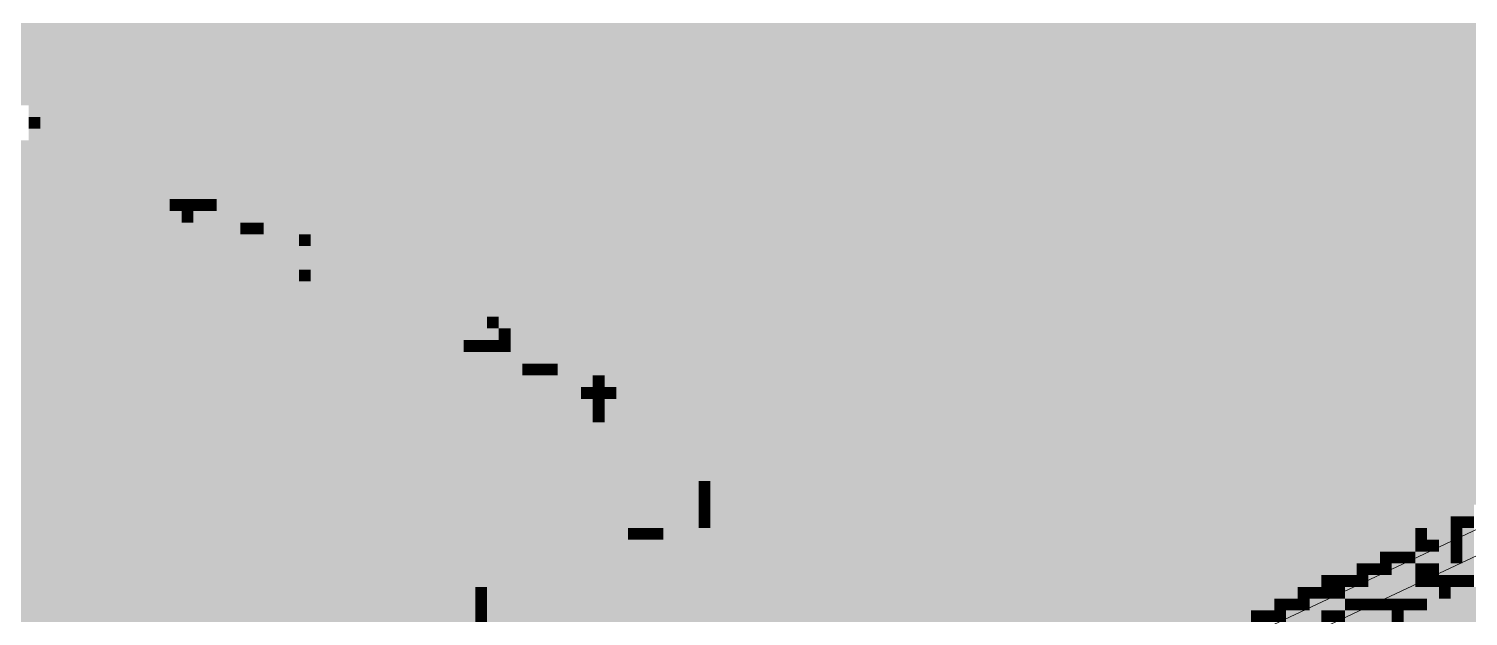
# Model space of a CAD drawing. Header units: millimetres. Extents: x 5 to 1315, y 5 to 292.
# Drawn here: x 1124.16 to 1144.57, y 193.58 to 201.92 of the extents above; entities that cross this region are included whole.
import ezdxf

# ---------------------------------------------------------------- set-up
doc = ezdxf.new("R2010")
doc.units = ezdxf.units.MM
doc.layers.add('EXISTING', color=7, linetype='Continuous')
doc.layers.add('IMAGES', color=7, linetype='Continuous')

# ---------------------------------------------------------------- blocks, each defined once
blk = doc.blocks.new('SHEET_03')
at = {"layer": 'EXISTING', "color": 250, "lineweight": 9}
for p, q in [((218.293, 182.425), (257.132, 200.659)), ((257.132, 200.284), (218.293, 182.051))]:
    blk.add_line(p, q, dxfattribs=at)
at = {"layer": 'IMAGES', "color": 7}
for points in [[(177.333, 201.833), (253.819, 201.833), (177.333, 202), (253.819, 202)], [(178, 201.667), (254.152, 201.667), (178, 201.833), (254.152, 201.833)], [(222.491, 201.5), (254.652, 201.5), (222.491, 201.667), (254.652, 201.667)], [(222.658, 201.333), (254.985, 201.333), (222.658, 201.5), (254.985, 201.5)], [(223.324, 201.167), (255.152, 201.167), (223.324, 201.333), (255.152, 201.333)], [(223.491, 201), (255.485, 201), (223.491, 201.167), (255.485, 201.167)], [(223.991, 200.833), (255.985, 200.833), (223.991, 201), (255.985, 201)], [(224.158, 200.667), (256.318, 200.667), (224.158, 200.833), (256.318, 200.833)], [(224.158, 200.5), (224.324, 200.5), (224.158, 200.667), (224.324, 200.667)], [(224.324, 200.5), (256.485, 200.5), (224.324, 200.667), (256.485, 200.667)], [(224.158, 200.333), (255.985, 200.333), (224.158, 200.5), (255.985, 200.5)], [(214.326, 200.167), (255.652, 200.167), (214.326, 200.333), (255.652, 200.333)], [(213.66, 200), (255.318, 200), (213.66, 200.167), (255.318, 200.167)], [(213.493, 199.833), (254.985, 199.833), (213.493, 200), (254.985, 200)], [(212.826, 199.5), (254.152, 199.5), (212.826, 199.667), (254.152, 199.667)], [(212.993, 199.667), (254.652, 199.667), (212.993, 199.833), (254.652, 199.833)], [(212.16, 199.333), (226.157, 199.333), (212.16, 199.5), (226.157, 199.5)], [(226.157, 199.333), (226.324, 199.333), (226.157, 199.5), (226.324, 199.5)], [(226.324, 199.333), (226.49, 199.333), (226.324, 199.5), (226.49, 199.5)], [(226.49, 199.333), (226.657, 199.333), (226.49, 199.5), (226.657, 199.5)], [(226.657, 199.333), (226.824, 199.333), (226.657, 199.5), (226.824, 199.5)], [(226.824, 199.333), (253.819, 199.333), (226.824, 199.5), (253.819, 199.5)], [(211.993, 199.167), (226.324, 199.167), (211.993, 199.333), (226.324, 199.333)], [(226.324, 199.167), (226.49, 199.167), (226.324, 199.333), (226.49, 199.333)], [(226.49, 199.167), (227.157, 199.167), (226.49, 199.333), (227.157, 199.333)], [(227.157, 199.167), (227.49, 199.167), (227.157, 199.333), (227.49, 199.333)], [(227.49, 199.167), (253.485, 199.167), (227.49, 199.333), (253.485, 199.333)], [(211.327, 198.833), (226.99, 198.833), (211.327, 199.167), (226.99, 199.167)], [(226.99, 198.833), (227.157, 198.833), (226.99, 199.167), (227.157, 199.167)], [(227.157, 199), (227.324, 199), (227.157, 199.167), (227.324, 199.167)], [(227.324, 199), (227.49, 199), (227.324, 199.167), (227.49, 199.167)], [(227.49, 198.833), (227.657, 198.833), (227.49, 199.167), (227.657, 199.167)], [(227.657, 199), (253.152, 199), (227.657, 199.167), (253.152, 199.167)], [(211.16, 198.667), (227.157, 198.667), (211.16, 198.833), (227.157, 198.833)], [(227.157, 198.833), (227.49, 198.833), (227.157, 199), (227.49, 199)], [(227.157, 198.667), (227.49, 198.667), (227.157, 198.833), (227.49, 198.833)], [(227.49, 198.667), (227.824, 198.667), (227.49, 198.833), (227.824, 198.833)], [(227.657, 198.833), (227.99, 198.833), (227.657, 199), (227.99, 199)], [(227.824, 198.5), (227.99, 198.5), (227.824, 198.833), (227.99, 198.833)], [(227.99, 198.833), (228.157, 198.833), (227.99, 199), (228.157, 199)], [(227.99, 198.5), (228.157, 198.5), (227.99, 198.833), (228.157, 198.833)], [(228.157, 198.833), (252.819, 198.833), (228.157, 199), (252.819, 199)], [(228.157, 198.5), (228.323, 198.5), (228.157, 198.833), (228.323, 198.833)], [(228.323, 198.667), (252.486, 198.667), (228.323, 198.833), (252.486, 198.833)], [(210.493, 198.5), (227.824, 198.5), (210.493, 198.667), (227.824, 198.667)], [(228.323, 198.5), (252.152, 198.5), (228.323, 198.667), (252.152, 198.667)], [(210.327, 198.333), (227.99, 198.333), (210.327, 198.5), (227.99, 198.5)], [(227.99, 198.333), (228.157, 198.333), (227.99, 198.5), (228.157, 198.5)], [(228.157, 198.333), (251.819, 198.333), (228.157, 198.5), (251.819, 198.5)], [(184.998, 198.167), (251.486, 198.167), (184.998, 198.333), (251.486, 198.333)], [(185.498, 198), (250.986, 198), (185.498, 198.167), (250.986, 198.167)], [(185.831, 197.833), (250.653, 197.833), (185.831, 198), (250.653, 198)], [(186.165, 197.667), (230.656, 197.667), (186.165, 197.833), (230.656, 197.833)], [(230.656, 197.667), (230.823, 197.667), (230.656, 197.833), (230.823, 197.833)], [(230.823, 197.667), (250.319, 197.667), (230.823, 197.833), (250.319, 197.833)], [(186.498, 197.5), (230.49, 197.5), (186.498, 197.667), (230.49, 197.667)], [(230.49, 197.5), (230.823, 197.5), (230.49, 197.667), (230.823, 197.667)], [(230.823, 197.5), (230.99, 197.5), (230.823, 197.667), (230.99, 197.667)], [(230.99, 197.5), (249.986, 197.5), (230.99, 197.667), (249.986, 197.667)], [(187.164, 197.333), (230.323, 197.333), (187.164, 197.5), (230.323, 197.5)], [(230.323, 197.333), (230.49, 197.333), (230.323, 197.5), (230.49, 197.5)], [(230.49, 197.333), (230.656, 197.333), (230.49, 197.5), (230.656, 197.5)], [(230.656, 197.333), (230.823, 197.333), (230.656, 197.5), (230.823, 197.5)], [(230.823, 197.333), (230.99, 197.333), (230.823, 197.5), (230.99, 197.5)], [(230.99, 197.333), (249.653, 197.333), (230.99, 197.5), (249.653, 197.5)], [(187.331, 197.167), (230.49, 197.167), (187.331, 197.333), (230.49, 197.333)], [(230.49, 197.167), (230.823, 197.167), (230.49, 197.333), (230.823, 197.333)], [(230.823, 197.167), (249.32, 197.167), (230.823, 197.333), (249.32, 197.333)], [(206.161, 196.833), (232.156, 196.833), (206.161, 197), (232.156, 197)], [(207.161, 197), (231.156, 197), (207.161, 197.167), (231.156, 197.167)], [(231.156, 197), (231.323, 197), (231.156, 197.167), (231.323, 197.167)], [(231.323, 197), (231.49, 197), (231.323, 197.167), (231.49, 197.167)], [(231.49, 197), (231.656, 197), (231.49, 197.167), (231.656, 197.167)], [(231.656, 197), (248.986, 197), (231.656, 197.167), (248.986, 197.167)], [(232.156, 196.833), (232.323, 196.833), (232.156, 197), (232.323, 197)], [(232.323, 196.833), (248.486, 196.833), (232.323, 197), (248.486, 197)], [(206.328, 196.667), (231.989, 196.667), (206.328, 196.833), (231.989, 196.833)], [(231.989, 196.667), (232.156, 196.667), (231.989, 196.833), (232.156, 196.833)], [(232.156, 196.667), (232.323, 196.667), (232.156, 196.833), (232.323, 196.833)], [(232.323, 196.667), (232.489, 196.667), (232.323, 196.833), (232.489, 196.833)], [(232.489, 196.667), (248.32, 196.667), (232.489, 196.833), (248.32, 196.833)], [(206.161, 196.333), (232.156, 196.333), (206.161, 196.667), (232.156, 196.667)], [(232.156, 196.5), (232.323, 196.5), (232.156, 196.667), (232.323, 196.667)], [(232.323, 196.5), (247.82, 196.5), (232.323, 196.667), (247.82, 196.667)], [(232.156, 196.333), (232.323, 196.333), (232.156, 196.5), (232.323, 196.5)], [(232.323, 196.333), (247.487, 196.333), (232.323, 196.5), (247.487, 196.5)], [(205.494, 196), (246.82, 196), (205.494, 196.167), (246.82, 196.167)], [(205.661, 196.167), (247.153, 196.167), (205.661, 196.333), (247.153, 196.333)], [(204.828, 195.833), (246.487, 195.833), (204.828, 196), (246.487, 196)], [(204.661, 195.667), (234.322, 195.667), (204.661, 195.833), (234.322, 195.833)], [(234.322, 195.667), (234.656, 195.667), (234.322, 195.833), (234.656, 195.833)], [(234.656, 195.667), (246.153, 195.667), (234.656, 195.833), (246.153, 195.833)], [(203.995, 195.5), (234.156, 195.5), (203.995, 195.667), (234.156, 195.667)], [(234.156, 195.333), (234.322, 195.333), (234.156, 195.667), (234.322, 195.667)], [(234.322, 195.333), (234.656, 195.333), (234.322, 195.667), (234.656, 195.667)], [(234.656, 195.333), (234.822, 195.333), (234.656, 195.667), (234.822, 195.667)], [(234.822, 195.5), (245.654, 195.5), (234.822, 195.667), (245.654, 195.667)], [(203.828, 195.333), (233.656, 195.333), (203.828, 195.5), (233.656, 195.5)], [(233.656, 195.333), (233.822, 195.333), (233.656, 195.5), (233.822, 195.5)], [(233.822, 195.333), (234.156, 195.333), (233.822, 195.5), (234.156, 195.5)], [(234.822, 195.333), (245.32, 195.333), (234.822, 195.5), (245.32, 195.5)], [(202.995, 194.833), (233.656, 194.833), (202.995, 195.167), (233.656, 195.167)], [(203.162, 195.167), (233.656, 195.167), (203.162, 195.333), (233.656, 195.333)], [(233.656, 195.167), (233.822, 195.167), (233.656, 195.333), (233.822, 195.333)], [(233.656, 195), (233.822, 195), (233.656, 195.167), (233.822, 195.167)], [(233.822, 195.167), (234.322, 195.167), (233.822, 195.333), (234.322, 195.333)], [(233.822, 195), (244.654, 195), (233.822, 195.167), (244.654, 195.167)], [(234.322, 195.167), (234.656, 195.167), (234.322, 195.333), (234.656, 195.333)], [(234.656, 195.167), (244.987, 195.167), (234.656, 195.333), (244.987, 195.333)], [(233.656, 194.833), (233.822, 194.833), (233.656, 195), (233.822, 195)], [(233.822, 194.833), (244.32, 194.833), (233.822, 195), (244.32, 195)], [(244.32, 194.833), (244.487, 194.833), (244.32, 195), (244.487, 195)], [(244.487, 194.833), (244.654, 194.833), (244.487, 195), (244.654, 195)], [(192.497, 194.667), (232.656, 194.667), (192.497, 194.833), (232.656, 194.833)], [(232.656, 194.667), (232.823, 194.667), (232.656, 194.833), (232.823, 194.833)], [(232.823, 194.667), (232.989, 194.667), (232.823, 194.833), (232.989, 194.833)], [(232.989, 194.667), (233.156, 194.667), (232.989, 194.833), (233.156, 194.833)], [(233.156, 194.667), (243.821, 194.667), (233.156, 194.833), (243.821, 194.833)], [(243.821, 194.667), (243.987, 194.667), (243.821, 194.833), (243.987, 194.833)], [(243.987, 194.667), (244.32, 194.667), (243.987, 194.833), (244.32, 194.833)], [(244.32, 194.667), (244.487, 194.667), (244.32, 194.833), (244.487, 194.833)], [(244.487, 194.333), (244.654, 194.333), (244.487, 194.833), (244.654, 194.833)], [(192.83, 194.5), (231.989, 194.5), (192.83, 194.667), (231.989, 194.667)], [(231.989, 194.5), (232.323, 194.5), (231.989, 194.667), (232.323, 194.667)], [(232.323, 194.5), (243.487, 194.5), (232.323, 194.667), (243.487, 194.667)], [(243.487, 194.5), (243.821, 194.5), (243.487, 194.667), (243.821, 194.667)], [(243.821, 194.5), (243.987, 194.5), (243.821, 194.667), (243.987, 194.667)], [(243.987, 194.5), (244.154, 194.5), (243.987, 194.667), (244.154, 194.667)], [(244.154, 194.167), (244.32, 194.167), (244.154, 194.667), (244.32, 194.667)], [(244.32, 194.5), (244.487, 194.5), (244.32, 194.667), (244.487, 194.667)], [(193.33, 194.333), (231.823, 194.333), (193.33, 194.5), (231.823, 194.5)], [(193.83, 194.167), (231.156, 194.167), (193.83, 194.333), (231.156, 194.333)], [(231.156, 194.167), (231.49, 194.167), (231.156, 194.333), (231.49, 194.333)], [(231.49, 194.167), (231.823, 194.167), (231.49, 194.333), (231.823, 194.333)], [(231.823, 194.167), (231.989, 194.167), (231.823, 194.5), (231.989, 194.5)], [(231.989, 194.333), (232.323, 194.333), (231.989, 194.5), (232.323, 194.5)], [(231.989, 194.167), (232.323, 194.167), (231.989, 194.333), (232.323, 194.333)], [(232.323, 194.167), (232.489, 194.167), (232.323, 194.5), (232.489, 194.5)], [(232.489, 194.333), (243.321, 194.333), (232.489, 194.5), (243.321, 194.5)], [(232.489, 194.167), (242.987, 194.167), (232.489, 194.333), (242.987, 194.333)], [(242.987, 194.167), (243.154, 194.167), (242.987, 194.333), (243.154, 194.333)], [(243.154, 194.167), (243.321, 194.167), (243.154, 194.333), (243.321, 194.333)], [(243.321, 194.333), (243.487, 194.333), (243.321, 194.5), (243.487, 194.5)], [(243.321, 194.167), (243.487, 194.167), (243.321, 194.333), (243.487, 194.333)], [(243.487, 194.333), (243.654, 194.333), (243.487, 194.5), (243.654, 194.5)], [(243.487, 194.167), (243.821, 194.167), (243.487, 194.333), (243.821, 194.333)], [(243.654, 194.333), (243.821, 194.333), (243.654, 194.5), (243.821, 194.5)], [(243.821, 194.333), (244.154, 194.333), (243.821, 194.5), (244.154, 194.5)], [(243.821, 194.167), (243.987, 194.167), (243.821, 194.333), (243.987, 194.333)], [(243.987, 194.167), (244.154, 194.167), (243.987, 194.333), (244.154, 194.333)], [(244.32, 194.333), (244.487, 194.333), (244.32, 194.5), (244.487, 194.5)], [(244.32, 194.167), (244.654, 194.167), (244.32, 194.333), (244.654, 194.333)], [(193.997, 194), (230.99, 194), (193.997, 194.167), (230.99, 194.167)], [(230.99, 193.833), (231.156, 193.833), (230.99, 194.167), (231.156, 194.167)], [(231.156, 193.833), (231.49, 193.833), (231.156, 194.167), (231.49, 194.167)], [(231.49, 193.833), (231.656, 193.833), (231.49, 194.167), (231.656, 194.167)], [(231.656, 194), (242.488, 194), (231.656, 194.167), (242.488, 194.167)], [(242.488, 194), (242.654, 194), (242.488, 194.167), (242.654, 194.167)], [(242.654, 194), (242.821, 194), (242.654, 194.167), (242.821, 194.167)], [(242.821, 194), (242.987, 194), (242.821, 194.167), (242.987, 194.167)], [(242.987, 194), (243.154, 194), (242.987, 194.167), (243.154, 194.167)], [(243.154, 194), (243.487, 194), (243.154, 194.167), (243.487, 194.167)], [(243.487, 194), (243.821, 194), (243.487, 194.167), (243.821, 194.167)], [(243.821, 194), (243.987, 194), (243.821, 194.167), (243.987, 194.167)], [(243.987, 194), (244.154, 194), (243.987, 194.167), (244.154, 194.167)], [(244.154, 194), (244.32, 194), (244.154, 194.167), (244.32, 194.167)], [(244.32, 194), (244.487, 194), (244.32, 194.167), (244.487, 194.167)], [(244.487, 194), (244.654, 194), (244.487, 194.167), (244.654, 194.167)], [(194.496, 193.833), (230.49, 193.833), (194.496, 194), (230.49, 194)], [(230.49, 193.833), (230.656, 193.833), (230.49, 194), (230.656, 194)], [(230.656, 193.833), (230.99, 193.833), (230.656, 194), (230.99, 194)], [(231.656, 193.833), (242.154, 193.833), (231.656, 194), (242.154, 194)], [(242.154, 193.833), (242.321, 193.833), (242.154, 194), (242.321, 194)], [(242.321, 193.833), (242.488, 193.833), (242.321, 194), (242.488, 194)], [(242.488, 193.833), (242.654, 193.833), (242.488, 194), (242.654, 194)], [(242.654, 193.833), (242.821, 193.833), (242.654, 194), (242.821, 194)], [(242.821, 193.833), (243.154, 193.833), (242.821, 194), (243.154, 194)], [(243.154, 193.833), (243.487, 193.833), (243.154, 194), (243.487, 194)], [(243.487, 193.833), (243.821, 193.833), (243.487, 194), (243.821, 194)], [(243.821, 193.833), (244.154, 193.833), (243.821, 194), (244.154, 194)], [(244.154, 193.833), (244.32, 193.833), (244.154, 194), (244.32, 194)], [(244.32, 193.833), (245.654, 193.833), (244.32, 194), (245.654, 194)], [(194.83, 193.667), (230.49, 193.667), (194.83, 193.833), (230.49, 193.833)], [(230.49, 193.667), (230.656, 193.667), (230.49, 193.833), (230.656, 193.833)], [(230.656, 193.667), (231.156, 193.667), (230.656, 193.833), (231.156, 193.833)], [(231.156, 193.667), (231.49, 193.667), (231.156, 193.833), (231.49, 193.833)], [(231.49, 193.667), (241.821, 193.667), (231.49, 193.833), (241.821, 193.833)], [(241.821, 193.667), (241.988, 193.667), (241.821, 193.833), (241.988, 193.833)], [(241.988, 193.667), (242.154, 193.667), (241.988, 193.833), (242.154, 193.833)], [(242.154, 193.667), (242.321, 193.667), (242.154, 193.833), (242.321, 193.833)], [(242.321, 193.667), (242.821, 193.667), (242.321, 193.833), (242.821, 193.833)], [(242.821, 193.667), (242.987, 193.667), (242.821, 193.833), (242.987, 193.833)], [(242.987, 193.667), (243.154, 193.667), (242.987, 193.833), (243.154, 193.833)], [(243.154, 193.667), (243.321, 193.667), (243.154, 193.833), (243.321, 193.833)], [(243.321, 193.667), (243.487, 193.667), (243.321, 193.833), (243.487, 193.833)], [(243.487, 193.667), (243.654, 193.667), (243.487, 193.833), (243.654, 193.833)], [(243.654, 193.667), (243.821, 193.667), (243.654, 193.833), (243.821, 193.833)], [(243.821, 193.667), (243.987, 193.667), (243.821, 193.833), (243.987, 193.833)], [(243.987, 193.667), (245.32, 193.667), (243.987, 193.833), (245.32, 193.833)], [(194.996, 193.5), (230.49, 193.5), (194.996, 193.667), (230.49, 193.667)], [(230.49, 193.5), (230.656, 193.5), (230.49, 193.667), (230.656, 193.667)], [(230.656, 193.5), (241.488, 193.5), (230.656, 193.667), (241.488, 193.667)], [(241.488, 193.5), (241.654, 193.5), (241.488, 193.667), (241.654, 193.667)], [(241.654, 193.5), (241.821, 193.5), (241.654, 193.667), (241.821, 193.667)], [(241.821, 193.5), (241.988, 193.5), (241.821, 193.667), (241.988, 193.667)], [(241.988, 193.5), (242.488, 193.5), (241.988, 193.667), (242.488, 193.667)], [(242.488, 193.5), (242.654, 193.5), (242.488, 193.667), (242.654, 193.667)], [(242.654, 193.5), (242.821, 193.5), (242.654, 193.667), (242.821, 193.667)], [(242.821, 193.5), (243.154, 193.5), (242.821, 193.667), (243.154, 193.667)], [(243.154, 193.5), (243.487, 193.5), (243.154, 193.667), (243.487, 193.667)], [(243.487, 193.5), (243.654, 193.5), (243.487, 193.667), (243.654, 193.667)], [(243.654, 193.5), (244.987, 193.5), (243.654, 193.667), (244.987, 193.667)]]:
    blk.add_solid(points, dxfattribs=at)

msp = doc.modelspace()

# ---------------------------------------------------------------- block references
msp.add_blockref('SHEET_03', (900, 0))

doc.saveas('drawing.dxf')
